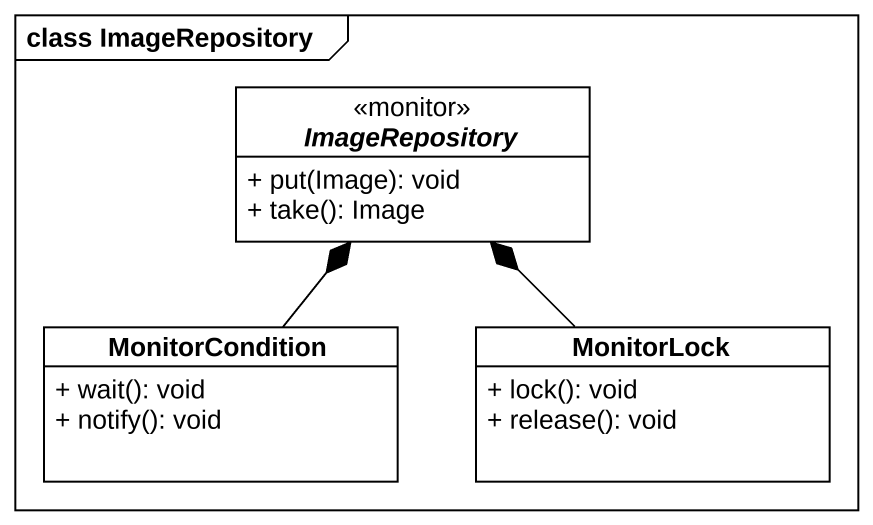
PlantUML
@startuml
mainframe class ImageRepository
hide circle
hide empty members
skinparam classAttributeIconSize 0
interface ImageRepository <<monitor>> {
  + put(Image): void
  + take(): Image
}
class MonitorCondition {
  + wait(): void
  + notify(): void
}
class MonitorLock {
  + lock(): void
  + release(): void
}
MonitorCondition -up-* ImageRepository
MonitorLock -up-* ImageRepository
@enduml
